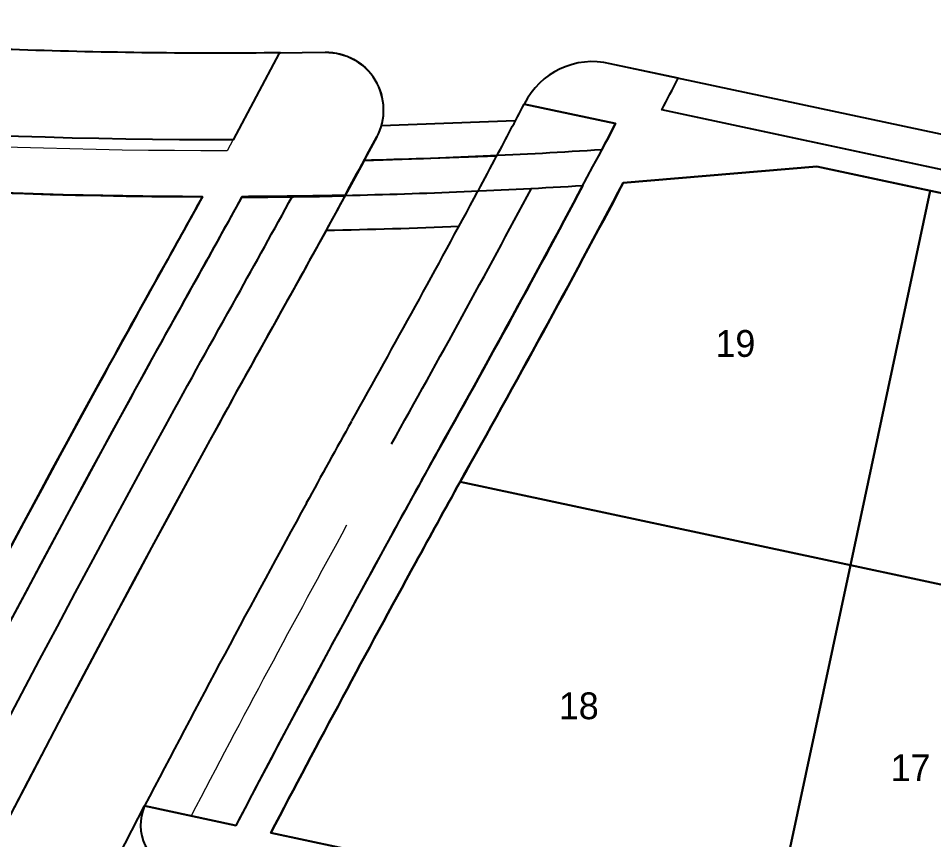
# Model space of a CAD drawing. Header units: millimetres. Extents: x 547073 to 557369, y 9424164 to 9429566.
# Drawn here: x 549087.56 to 549135.39, y 9428280.53 to 9428323.44 of the extents above; entities that cross this region are included whole.
import ezdxf

# ---------------------------------------------------------------- set-up
doc = ezdxf.new("R2010")
doc.units = ezdxf.units.MM
doc.layers.add('--- HATCH VEREDAS', color=7, linetype='Continuous', lineweight=25, true_color=0xb4b4b4)
doc.layers.add('vereda', color=7, linetype='Continuous', lineweight=25, true_color=0xb4b4b4)
for name, color, linetype in [('--- VIAS', 9, 'Continuous'), ('NUMERACION', 1, 'Continuous'), ('trazado vias 2', 9, 'Continuous'), ('VEREDAS PP', 9, 'Continuous')]:
    doc.layers.add(name, color=color, linetype=linetype)
for name, color, linetype, lineweight in [('blockgrass', 8, 'Continuous', 5), ('GRASS', 81, 'Continuous', 0), ('medidas lotes', 7, 'Continuous', 13), ('polilinea lote', 201, 'Continuous', 25), ('trazado manzanas', 6, 'Continuous', 25)]:
    doc.layers.add(name, color=color, linetype=linetype, lineweight=lineweight)

msp = doc.modelspace()

# ---------------------------------------------------------------- linework, layer by layer
at = {"layer": '--- HATCH VEREDAS', "lineweight": 15, "elevation": 35.757}
msp.add_lwpolyline([(549016.424, 9428117.07, -0.054918), (549093.221, 9428303.246, -0.002446), (549096.966, 9428310.017, 0.001836), (549099.239, 9428314.12, 0.004323), (549104.633, 9428314.189, 0.001353), (549106.288, 9428317.251, 0.573274), (549103.589, 9428321.669), (549101.19, 9428321.634), (549098.463, 9428316.517, -0.035392), (549054.791, 9428319.536), (549052.007, 9428317.514, 0.036349), (549097.184, 9428314.118, -0.001578), (549095.231, 9428310.603, 0.00234), (549091.643, 9428304.111, 0.054918), (549014.695, 9428117.57, 0.017343)], format="xyb", dxfattribs=at)
at = {"layer": '--- HATCH VEREDAS', "lineweight": 15}
msp.add_lwpolyline([(549016.424, 9428117.07, -0.054918), (549093.221, 9428303.246, -0.002446), (549096.966, 9428310.017, 0.001836), (549099.239, 9428314.12, 0.004323), (549104.633, 9428314.189, 0.001353), (549106.288, 9428317.251, 0.573274), (549103.589, 9428321.669), (549101.19, 9428321.634), (549098.463, 9428316.517, -0.035392), (549054.791, 9428319.536), (549052.007, 9428317.514, 0.036349), (549097.184, 9428314.118, -0.001578), (549095.231, 9428310.603, 0.00234), (549091.643, 9428304.111, 0.054918), (549014.695, 9428117.57, 0.017343)], format="xyb", dxfattribs=at)
at = {"layer": '--- VIAS'}
msp.add_lwpolyline([(549106.288, 9428317.251, -0.004352), (549100.905, 9428307.431, 0.00234), (549097.344, 9428300.989, 0.034483), (549044.571, 9428186.533, 0.034483)], format="xyb", dxfattribs=at)
msp.add_line((549181.445, 9428307.626), (549118.487, 9428321.066))
for points in [[(549104.633, 9428314.189, 0.001355), (549106.291, 9428317.255, -0.00047), (549106.288, 9428317.25, -0.001353)], [(549097.184, 9428314.118, -0.001578), (549095.231, 9428310.603, 0.00234), (549091.643, 9428304.111, 0.034754), (549038.14, 9428187.906), (548990.126, 9428198.156, -0.030517), (548994.522, 9428207.404, -0.09321), (549005.683, 9428222.976, 0.182349), (549029.318, 9428272.276, -0.218798), (549054.815, 9428317.11, 0.034072), (549097.184, 9428314.118, -0.001578)]]:
    msp.add_lwpolyline(points, format="xyb", close=True)
at = {"elevation": 71.514}
msp.add_lwpolyline([(549091.643, 9428304.111, -0.002446), (549095.396, 9428310.896, 0.001447), (549097.184, 9428314.118, -0.026714), (549063.941, 9428315.974, 0.054154), (548985.876, 9428125.904, 0.017343), (548968.9, 9428058.525, 0.002508), (548966.833, 9428048.689), (548996.173, 9428042.426, -0.002571), (548998.228, 9428052.209, -0.017154), (549014.492, 9428116.868, -0.055118), (549091.643, 9428304.111, -0.002446)], format="xyb", close=True, dxfattribs=at)
for points in [[(549163.358, 9428267.518), (549100.748, 9428280.884, -0.004433), (549108.308, 9428294.986, -0.001561), (549110.641, 9428299.223, 0.006258), (549119.168, 9428314.841), (549129.275, 9428315.696), (549161.386, 9428308.84)], [(549042.197, 9428187.04, -0.034584), (549095.24, 9428302.143, -0.002445), (549098.974, 9428308.895, 0.002339), (549101.874, 9428314.142, 0.002211), (549104.634, 9428314.189, -0.002867), (549101.071, 9428307.728, 0.002451), (549097.34, 9428300.982, 0.03448), (549044.571, 9428186.533)], [(549097.176, 9428314.117, 0.000151), (549097.132, 9428314.117)], [(549097.132, 9428314.117, 0.000036), (549097.176, 9428314.117)]]:
    msp.add_lwpolyline(points, format="xyb")
at = {"layer": 'blockgrass', "color": 252, "lineweight": 5}
for radius, end in [(908.85, 152.427621), (906.45, 152.385484)]:
    msp.add_arc((549899.778, 9427861.614), radius, 151.297119, end, dxfattribs=at)
at = {"layer": 'GRASS', "elevation": 35.757}
msp.add_lwpolyline([(549101.19, 9428321.634, -0.01114), (549087.624, 9428321.791, 0.107728), (549081.674, 9428320.798, -0.117619), (549073.81, 9428319.564, -0.02428), (549044.203, 9428323.346, 0.32513), (549037.858, 9428320.257, 0.029588), (549050.622, 9428317.702, 0.029588)], format="xyb", dxfattribs=at)
at = {"layer": 'medidas lotes', "elevation": 35.757}
msp.add_lwpolyline([(549101.19, 9428321.634), (549103.601, 9428321.67, -0.571966), (549106.288, 9428317.251, 0), (549106.288, 9428317.251, 0)], format="xyb", dxfattribs=at)
at = {"layer": 'polilinea lote'}
for points in [[(549135.21, 9428314.428), (549129.275, 9428315.696), (549119.168, 9428314.841, -0.003391), (549114.955, 9428307.007, -0.00313), (549110.641, 9428299.223), (549131.035, 9428294.869)], [(549131.035, 9428294.869), (549110.641, 9428299.223, 0.001561), (549108.308, 9428294.986, 0.004433), (549100.748, 9428280.884), (549126.859, 9428275.31)]]:
    msp.add_lwpolyline(points, format="xyb", close=True, dxfattribs=at)
for points in [[(549144.99, 9428312.341), (549135.21, 9428314.428), (549131.035, 9428294.869), (549140.814, 9428292.781)], [(549140.814, 9428292.781), (549131.035, 9428294.869), (549126.859, 9428275.31), (549136.639, 9428273.222)]]:
    msp.add_lwpolyline(points, close=True, dxfattribs=at)
at = {"layer": 'trazado manzanas'}
msp.add_line((549118.768, 9428317.939), (549113.993, 9428318.958), dxfattribs=at)
for points in [[(549101.19, 9428321.634), (549101.254, 9428321.635, -0.011192), (549087.624, 9428321.791, 0.11044), (549081.533, 9428320.741, -0.115376), (549073.81, 9428319.564, -0.02428), (549044.203, 9428323.346, 0.32513), (549037.858, 9428320.257)], [(549039.93, 9428187.524, -0.034673), (549093.221, 9428303.221, -0.002446), (549096.966, 9428309.992, 0.001836), (549099.239, 9428314.094, 0.004323), (549104.633, 9428314.163, 0.001353), (549106.288, 9428317.225, 0.573274), (549103.589, 9428321.644), (549101.19, 9428321.609), (549098.783, 9428317.092, -0.036319), (549054.059, 9428320.221, 0.223723), (549026.329, 9428272.509, -0.182349), (549003.61, 9428225.119, 0.09548)], [(549218.389, 9428297.899), (549218.389, 9428297.899), (549161.327, 9428310.08), (549121.173, 9428318.652, 0.000657), (549122.035, 9428320.309), (549118.487, 9428321.066, 0.350721), (549113.993, 9428318.958), (549118.768, 9428317.939, -0.000545), (549118.047, 9428316.57)], [(549106.288, 9428317.251, -0.004352), (549100.905, 9428307.431, 0.00234), (549097.344, 9428300.989, 0.034483), (549044.571, 9428186.533, 0.034483)], [(549118.047, 9428316.57, -0.010025), (549105.622, 9428316.012)], [(549200.001, 9428259.696), (549163.358, 9428267.518), (549100.748, 9428280.884, -0.004433), (549108.308, 9428294.986, -0.001561), (549110.641, 9428299.223, 0.006258), (549119.168, 9428314.841), (549129.275, 9428315.696), (549161.386, 9428308.84), (549217.854, 9428296.786)], [(549117.058, 9428314.704, -0.005867), (549109.073, 9428300.105, 0.00588), (549098.92, 9428281.274), (549094.149, 9428282.293, 0.448642), (549095.757, 9428278.882), (549099.306, 9428278.124, -0.000518), (549100.17, 9428279.78), (549163.417, 9428266.279), (549199.465, 9428258.583), (549199.469, 9428258.592)], [(549104.634, 9428314.189, 0.009958), (549117.058, 9428314.704)], [(549103.64, 9428312.369, 0.005529), (549110.582, 9428312.572, 0.005529)]]:
    msp.add_lwpolyline(points, format="xyb", dxfattribs=at)
at = {"layer": 'trazado manzanas', "elevation": 35.757}
for points in [[(549106.53, 9428317.846), (549113.514, 9428318.098)], [(549105.622, 9428316.012), (549112.563, 9428316.262)]]:
    msp.add_lwpolyline(points, dxfattribs=at)
at = {"layer": 'trazado manzanas'}
for points in [[(549097.184, 9428314.118, -0.001578), (549095.231, 9428310.603, 0.00234), (549091.643, 9428304.111, 0.034754), (549038.14, 9428187.906), (548990.126, 9428198.156, -0.030517), (548994.522, 9428207.404, -0.09321), (549005.683, 9428222.976, 0.182349), (549029.318, 9428272.276, -0.218798), (549054.815, 9428317.11, 0.034072), (549097.184, 9428314.118, -0.001578)], [(549129.275, 9428315.696), (549119.168, 9428314.841, -0.006258), (549110.641, 9428299.223, 0.001561), (549108.308, 9428294.986, 0.004433), (549100.748, 9428280.884), (549305.216, 9428237.235), (549329.971, 9428272.851)]]:
    msp.add_lwpolyline(points, format="xyb", close=True, dxfattribs=at)
msp.add_lwpolyline([(549088.471, 9428271.235), (549094.149, 9428282.293)], dxfattribs=at)
for radius, start, end in [(704.373, 331.934515, 332.1827), (709.073, 332.164934, 332.289901), (704.373, 330.649641, 331.764138), (706.773, 330.648141, 331.880967), (709.073, 330.649227, 331.994282)]:
    msp.add_arc((548491.017, 9428647.656), radius, start, end, dxfattribs=at)
at = {"layer": 'trazado vias 2', "elevation": 35.757}
msp.add_lwpolyline([(549106.288, 9428317.251, -0.001353), (549104.634, 9428314.189, -0.004323), (549099.24, 9428314.12, -0.001967), (549096.803, 9428309.725, 0.00234), (549093.222, 9428303.247, 0.054918), (549016.424, 9428117.07, 0.017343), (548999.987, 9428051.829, 0.002575), (548997.934, 9428042.05), (549002.547, 9428041.065), (549002.53, 9428041.069)], format="xyb", dxfattribs=at)
at = {"layer": 'vereda'}
for centre, radius, start, end in [((548539.479, 9428621.59, 35.757), 649.347, 331.767483, 331.952282), ((548539.528, 9428621.561, 35.757), 643.29, 331.457401, 331.642108)]:
    msp.add_arc(centre, radius, start, end, dxfattribs=at)
at = {"layer": 'VEREDAS PP'}
for p, q in [((549118.768, 9428317.939), (549113.993, 9428318.958)), ((549330.714, 9428273.92), (549121.173, 9428318.652)), ((549094.149, 9428282.293), (549098.92, 9428281.274))]:
    msp.add_line(p, q, dxfattribs=at)
for centre, radius, start, end in [((549117.558, 9428317.202), 3.974, 76.4758, 153.7832), ((548491.017, 9428647.656), 710.873, 332.430969, 332.581482), ((548491.017, 9428647.656), 709.073, 330.649641, 332.289901), ((549788.089, 9427923.338), 781.242, 150.976104, 151.333823), ((549788.089, 9427923.338), 776.542, 150.976104, 151.333823), ((549899.778, 9427861.614), 908.85, 151.296988, 152.427621), ((549899.778, 9427861.614), 904.15, 151.296988, 152.344884), ((549096.471, 9428281.303), 2.524, 156.9116, 253.5636)]:
    msp.add_arc(centre, radius, start, end, dxfattribs=at)

# ---------------------------------------------------------------- texts
at = {"layer": 'NUMERACION', "char_height": 1.4, "width": 3.30606, "attachment_point": 1, "rotation": 0.0164}
for s, insert in [('19', (549123.984, 9428307.151)), ('18', (549115.8, 9428288.221)), ('17', (549133.139, 9428284.988))]:
    msp.add_mtext(s, dxfattribs=dict(at, insert=insert))

doc.saveas('drawing.dxf')
